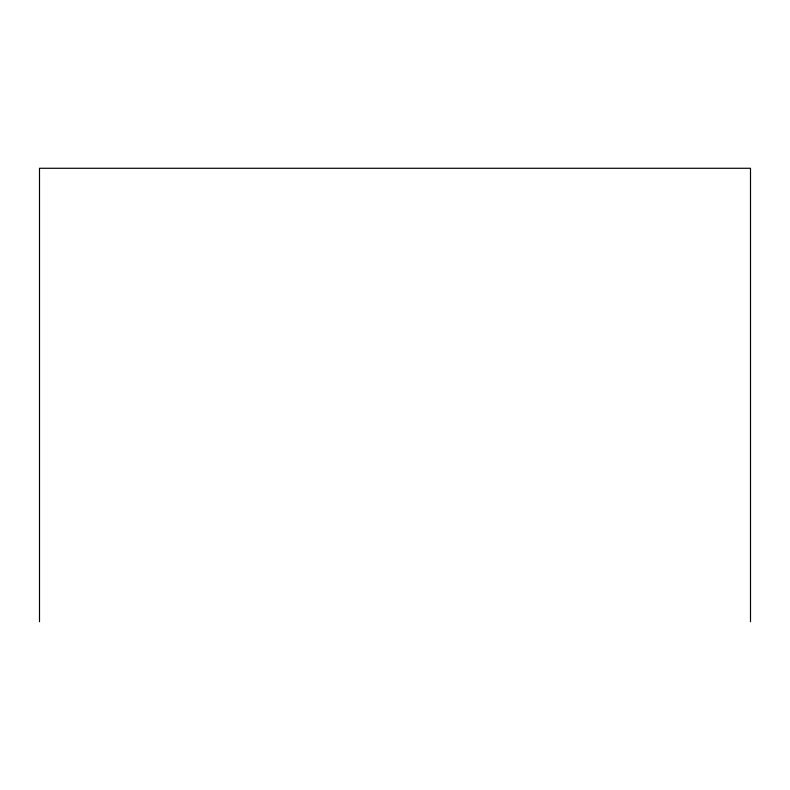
<?xml version="1.0" encoding="UTF-8"?>
<svg xmlns="http://www.w3.org/2000/svg" width="790" height="790" viewBox="0 0 790 790"><rect width="100%" height="100%" fill="white"/><g stroke="black" fill="none" stroke-linecap="round" stroke-linejoin="round"><path stroke-width="1.19" d="M750.5 621.72L750.5 168.28L39.5 168.28L39.5 621.72"/></g></svg>
